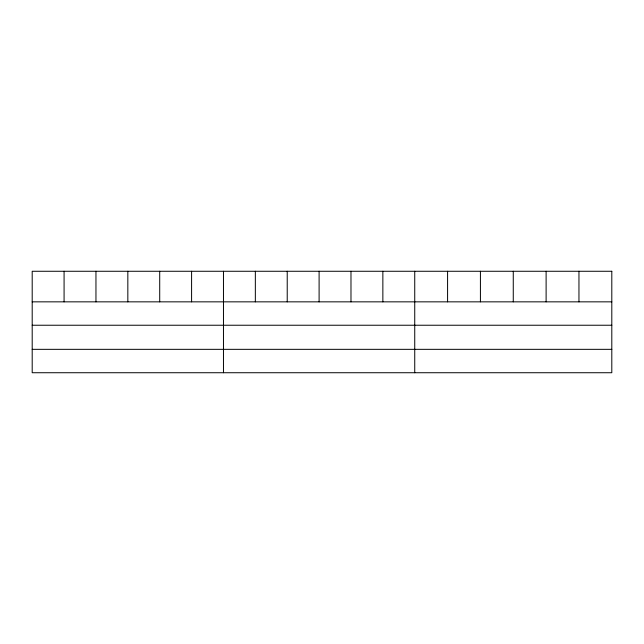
<?xml version="1.0" encoding="UTF-8"?>
<svg xmlns="http://www.w3.org/2000/svg" width="644" height="644" viewBox="0 0 644 644"><rect width="100%" height="100%" fill="white"/><g stroke="black" fill="none" stroke-linecap="round" stroke-linejoin="round"><path stroke-width="0.97" d="M32.2 301.843L611.8 301.843M32.2 325.236L611.8 325.236M32.2 349.338L611.8 349.338M578.956 271.269L578.956 301.843M546.112 271.269L546.112 301.843M513.268 271.269L513.268 301.843M480.424 271.269L480.424 301.843M447.58 271.269L447.58 301.843M414.736 271.269L414.736 372.731M382.858 271.269L382.858 301.843M350.98 271.269L350.98 301.843M319.102 271.269L319.102 301.843M287.224 271.269L287.224 301.843M255.346 271.269L255.346 301.843M223.468 271.269L223.468 372.731M191.59 271.269L191.59 301.843M159.712 271.269L159.712 301.843M127.834 271.269L127.834 301.843M95.956 271.269L95.956 301.843M64.078 271.269L64.078 301.843M611.8 271.269L32.2 271.269L32.2 372.731L611.8 372.731L611.8 271.269"/></g></svg>
